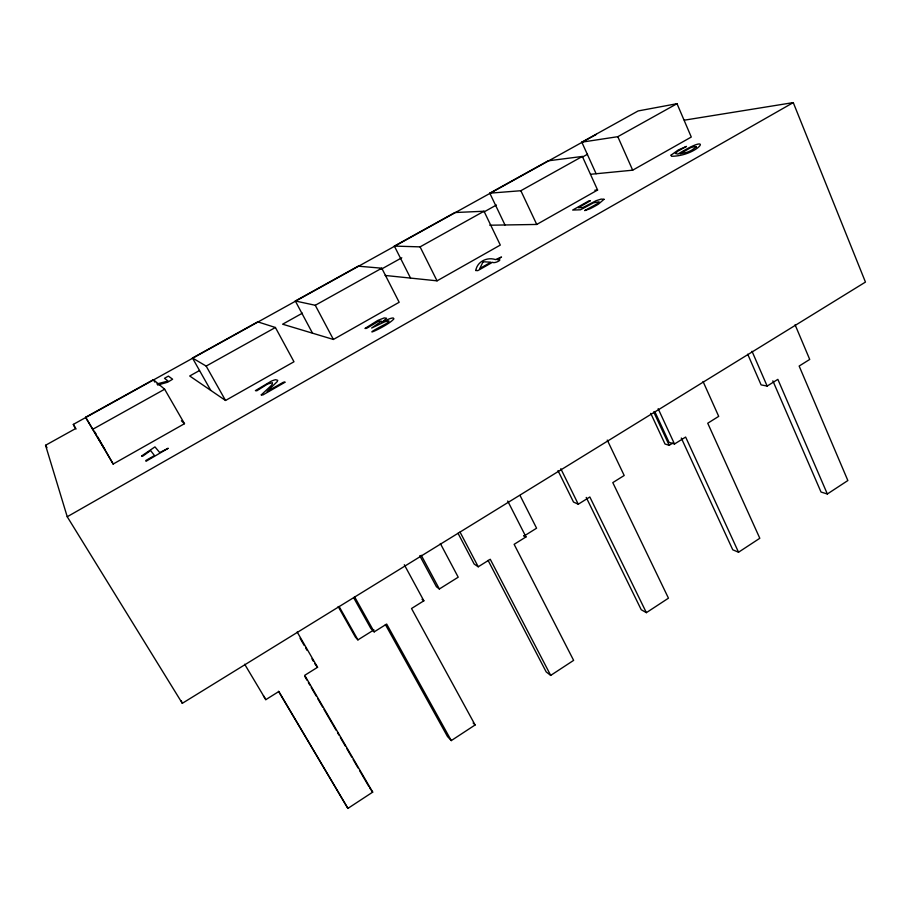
<?xml version="1.0" encoding="UTF-8"?>
<svg xmlns="http://www.w3.org/2000/svg" width="911" height="911" viewBox="0 0 911 911"><rect width="100%" height="100%" fill="white"/><g stroke="black" fill="none" stroke-linecap="round" stroke-linejoin="round"><path stroke-width="1.37" d="M382.119 322.187L386.571 318.258L384.226 317.905L377.826 320.41L364.969 328.472L366.575 328.359L378.498 321.241L381.493 321.196L371.642 328.028L384.567 321.868L388.564 320.831A7.026 1.298 -27.3 0 1 386.173 323.724C352.694 341.078 387.574 326.662 393.916 318.827L393.301 318.03A9.543 1.765 -27.2 0 0 389.054 318.975L382.142 322.198M278.493 691.29L347.9 808.399L372.69 792.137L304.718 675.324L317.563 667.296L297.168 631.995M385.387 624.547L447.483 736.509L451.275 740.597L475.109 724.974L411.521 608.514L423.854 600.804L404.302 564.74M488.08 560.379L546.19 671.908L550.699 675.404L573.623 660.373L514.134 544.334L525.989 536.921L507.712 501.016M586.228 497.429L641.219 609.721L646.377 612.659L668.458 598.185L612.796 482.614L624.194 475.485L607.273 440.081M681.291 438.032L732.763 549.8L738.536 552.225L759.808 538.276L707.733 423.228L718.711 416.361L703.041 381.481M772.858 380.832L821.016 492.042L827.347 493.99L847.856 480.541L799.152 366.051L809.72 359.435L795.075 324.749M338.163 606.521L355.484 637.256L357.932 639.886L373.954 629.865M419.755 555.699L436.426 586.73L439.341 588.996L458.21 577.198L440.343 543.514M524.007 536.067L536.579 528.209L520.033 495.459M650.75 413.366L665.007 444.021L669.198 445.308L672.648 443.156M263.404 695.697L265.818 699.659L278.846 691.506L347.9 808.399M353.627 597.65L370.902 628.567L374.17 631.881L386.674 624.058L451.275 740.597M458.028 533.277L474.187 564.068L478.241 566.79L490.255 559.263L550.699 675.404M557.987 470.6L573.497 502.041L578.269 504.216L589.838 496.985L646.377 612.659M654.758 411.51L669.061 442.359L674.504 444.01L685.63 437.052L738.536 552.225M747.715 354.208L761.095 384.886L767.153 386.07L777.857 379.363L827.347 493.99M596.398 134.361L73.324 424.389L75.397 428.694L45.55 445.274L67.232 516.742L182.302 703.315L865.45 282.08L793.265 102.601L684.366 120.172M67.232 516.742L793.265 102.601M113.18 464.029L184.489 423.695L164.64 389.225L153.401 379.682L85.588 417.272L113.18 464.029L105.733 451.013M199.52 370.515L189.704 375.992L225.529 400.476L293.98 361.758L275.407 327.493L257.722 321.845L192.472 358.012L210.771 390.398M302.418 313.156L282.626 324.202L333.403 339.461L399.166 302.27L381.777 268.21L358.137 266.171L295.323 300.994L312.519 333.187M385.125 275.452L437.052 280.839L500.298 245.07L484.014 211.238L454.885 212.536L394.361 246.095L410.531 278.083M489.754 225.222L536.738 224.448L597.593 190.035L582.357 156.441L548.149 160.826L489.799 193.178L504.99 224.971M590.556 174.286L632.678 170.186L691.278 137.037L677.01 103.695L638.121 110.948L581.822 142.162L596.113 173.75M92.489 429.434L164.64 389.225M192.472 358.012L206.159 366.085L275.407 327.493M295.323 300.994L315.274 305.276L381.777 268.21M394.361 246.095L420.085 246.87L484.014 211.238M489.799 193.178L520.853 190.718L582.357 156.441M581.822 142.162L617.806 136.684L677.01 103.695M380.992 269.36L401.785 257.779M484.048 211.921L496.427 205.021M582.584 156.999L587.493 154.255M156.874 383.975L168.045 381.014L164.504 378.316L168.376 376.106L172.623 379.215L167.613 382.233L157.637 385.057M594.803 190.228L597.593 190.035M523.791 535.691L525.989 536.921M422.032 599.29L423.854 600.804M181.391 420.802L184.489 423.695M473.128 723.004L475.109 724.974M314.728 663.641L317.563 667.296M369.479 787.559L372.69 792.137M45.55 445.274L46.985 447.62M73.324 424.389L76.091 428.979M85.588 417.272L105.061 449.829L97.579 436.756M244.672 664.233L265.818 699.659M304.832 676.486L306.961 680.141M308.385 682.59L309.808 685.026M311.22 687.475L316.197 696.015M317.62 698.452L322.596 707.004M324.009 709.441L336.091 730.189M337.514 732.638L338.938 735.075M340.35 737.523L345.326 746.063M346.749 748.5L351.714 757.052M353.138 759.489L358.114 768.03M359.538 770.478L368.773 786.341M300.072 638.269L304.263 645.523M305.663 647.937L307.053 650.352M311.938 658.812L313.338 661.227M153.401 379.682L154.79 382.085M94.858 431.996L96.213 434.376M206.159 366.085L225.529 400.476M339.108 606.498L357.932 639.886M354.493 596.648L374.17 631.881M421.246 555.277L439.341 588.996M315.274 305.276L333.403 339.461M460.021 532.047L478.241 566.79M420.085 246.87L437.052 280.839M560.8 468.721L578.269 504.216M520.853 190.718L536.738 224.448M653.688 411.897L669.198 445.308M658.163 408.709L674.504 444.01M617.806 136.684L632.678 170.186M752.019 351.282L767.153 386.07M181.187 700.718L182.302 703.315M261.275 394.873L262.846 394.964L285.189 382.153L283.435 382.21L267.048 391.525L277.297 381.538L277.73 380.342L275.703 379.693A9.793 1.799 -28.2 0 0 271.273 381.174L255.41 390.625L256.8 390.796L267.549 384.055L272.389 382.7L272.332 384.157L270.806 385.979L261.275 394.873M604.016 199.304L598.39 204.166A23.777 4.099 -25.6 0 1 590.009 208.778L584.68 210.589L596.773 204.053L599.074 201.809L593.494 202.834L580.489 209.792L572.666 210.054L588.95 200.841L590.396 200.75L578.303 207.742L582.915 207.537L596.113 200.693L601.192 199.088L604.016 199.304M475.758 270.499L477.785 270.635L492.521 262.277C494.673 264.076 504.569 258.599 497.11 259.669L501.528 257.027L495.504 259.589C487.203 256.765 477.307 261.457 475.758 270.499M671.077 155.143L671.532 156.271C698.737 156.111 716.809 130.159 677.921 154.107L675.324 153.447L677.898 151.135L686.45 146.409L678.148 150.053L671.077 155.143M141.672 455.944L142.822 456.104L150.588 450.535L154.494 455.546L145.84 460.499L145.988 461.308L168.228 448.269L159.732 452.573L154.961 446.88L141.672 455.944M483.092 261.776L479.778 268.517L490.938 262.186L483.137 261.753M696.311 147.013L691.438 150.338A5.876 0.968 -24.8 0 1 686.848 152.331L679.993 153.834L690.868 147.559L694.865 146.523L696.311 147.013"/></g></svg>
